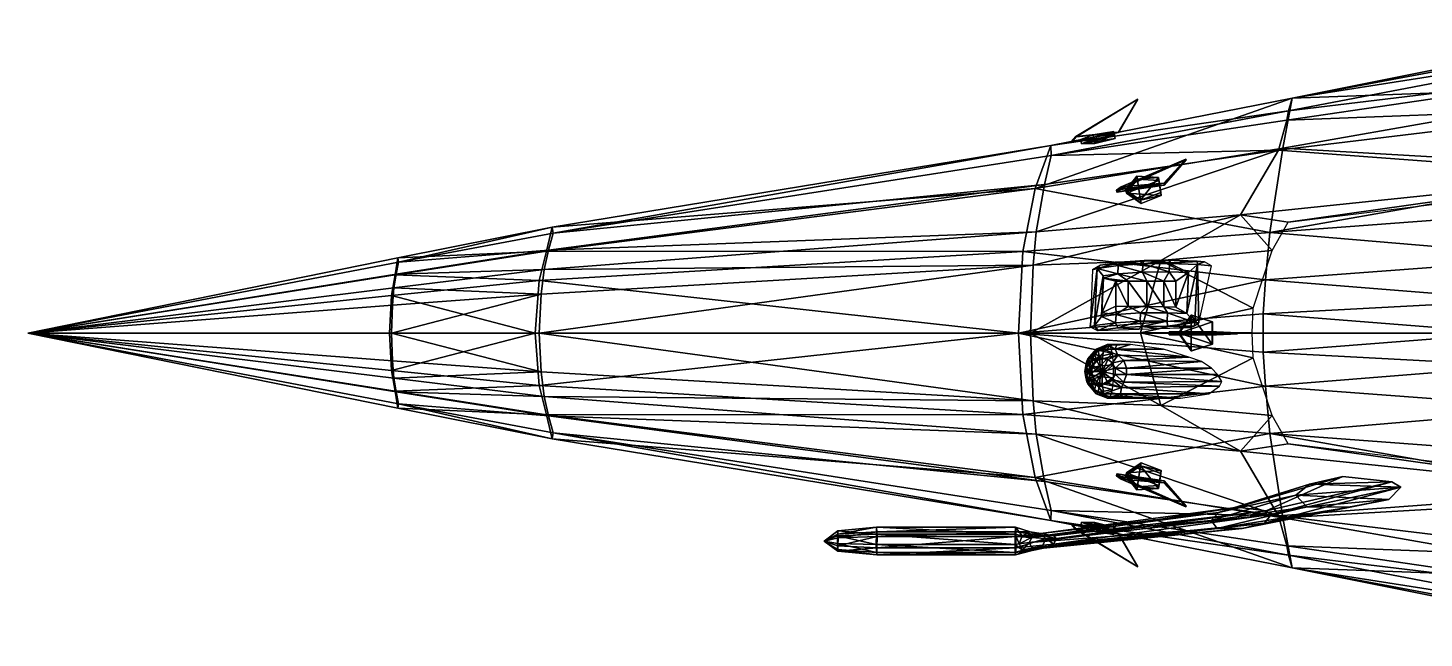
# Model space of a CAD drawing. Extents: x -9.8 to 5.7, y -5.1 to 5.1.
# Drawn here: x -9.768 to -6.665, y -0.678 to 0.678 of the extents above; entities that cross this region are included whole.
import ezdxf

# ---------------------------------------------------------------- set-up
doc = ezdxf.new("R2010")
doc.units = 0
doc.layers.add('ShapeIndexedFaceSet', color=250, linetype='CONTINUOUS')

msp = doc.modelspace()

# ---------------------------------------------------------------- meshes
at = {"layer": 'ShapeIndexedFaceSet', "color": 250}
mesh = msp.add_polyface(dxfattribs=at)
corners = [(-6.453259, -0.07283, -1.716341), (-6.47841, 0.00001, -1.70344), (-5.98068, 0.00001, -1.65048), (-7.022149, -0.042786, -1.7613), (-6.23256, 0.350066, -2.737498), (-6.19034, 0.503181, -2.620357), (-6.98816, 0.406465, -2.591168), (-6.17555, 0.678246, -2.358186), (-6.17617, 0.667929, -2.279966), (-6.95753, 0.522358, -2.281297), (-6.18571, 0.550345, -2.108487), (-6.97826, 0.410805, -2.041158), (-6.20004, 0.365649, -1.923298), (-6.24245, 0.280418, -1.847548), (-7.0075, 0.223166, -1.842099), (-7.016839, 0.118191, -1.785109), (-6.35127, 0.16762, -1.762289), (-6.453259, 0.072853, -1.71634), (-6.96574, 0.493981, -2.454877), (-6.96925, 0.473289, -2.502007), (-6.18079, 0.58871, -2.542917), (-6.17861, 0.644184, -2.472466), (-5.97444, 0.09814, -1.6785), (-5.94113, 0.198079, -1.748229), (-7.02215, 0.042809, -1.7613), (-6.23256, 0.350066, -2.737498), (-7.0724, 0.262834, -2.737499), (-6.96639, 0.246064, -2.810309), (-6.27913, 0.330539, -2.845708), (-5.74389, 0.399562, -2.860548), (-5.99317, -0.003865, -1.45824), (-6.12011, -0.003865, -1.4726), (-6.13707, 0.00247, -1.47452), (-6.12011, 0.008805, -1.4726), (-5.99317, 0.008805, -1.45824), (-6.13698, -0.016047, -1.66874), (-6.15394, -0.006558, -1.67066), (-6.01004, -0.016047, -1.65437), (-6.15394, 0.011501, -1.67066), (-6.13698, 0.02099, -1.66874), (-6.01004, 0.02099, -1.65437), (-5.99599, -0.011745, -1.65278)]
mesh.append_faces([[corners[k] for k in face] for face in [(0, 1, 2), (1, 0, 3), (4, 5, 6), (7, 8, 9), (10, 11, 9), (9, 8, 10), (12, 13, 14), (15, 16, 17), (18, 19, 20), (20, 21, 18), (17, 22, 2), (2, 1, 17), (14, 13, 16), (12, 14, 11), (11, 10, 12), (19, 6, 5), (5, 20, 19), (9, 18, 21), (21, 7, 9), (22, 17, 16), (16, 23, 22), (24, 17, 1), (25, 26, 27), (27, 28, 25), (25, 28, 29), (30, 31, 32), (30, 32, 33), (30, 33, 34), (35, 36, 32), (32, 31, 35), (37, 35, 31), (31, 30, 37), (38, 32, 36), (38, 39, 33), (33, 32, 38), (39, 40, 34), (34, 33, 39), (41, 37, 30)]], dxfattribs={"color": 250})
mesh = msp.add_polyface(dxfattribs=at)
corners = [(-7.0075, 0.223166, -1.842099), (-7.556129, 0.18111, -1.890819), (-7.52869, 0.321097, -2.027308), (-7.0724, 0.262834, -2.737499), (-7.52716, 0.225135, -2.638239), (-7.533679, 0.150654, -2.674879), (-7.39653, 0.421045, -2.344248), (-7.351079, 0.432049, -2.329197), (-7.35291, 0.441333, -2.330457), (-7.39836, 0.430329, -2.345507), (-7.35234, 0.438419, -2.280508), (-7.35417, 0.447704, -2.281767), (-7.39856, 0.431352, -2.265457), (-7.40039, 0.440636, -2.266727), (-7.425879, 0.420615, -2.304858), (-7.4384, 0.436909, -2.304977), (-7.30063, 0.520102, -2.314317), (-7.343709, 0.446587, -2.303807), (-7.34356, 0.445792, -2.309877), (-7.30057, 0.519821, -2.316457), (-7.43825, 0.436114, -2.311058), (-7.447959, 0.426038, -2.303808), (-7.39653, 0.421045, -2.344248), (-7.351079, 0.432049, -2.329197), (-7.35291, 0.441333, -2.330457), (-7.39836, 0.430329, -2.345507), (-7.35234, 0.438419, -2.280508), (-7.35417, 0.447704, -2.281767), (-7.39856, 0.431352, -2.265457), (-7.40039, 0.440636, -2.266727), (-7.425879, 0.420615, -2.304858), (-7.4384, 0.436909, -2.304977), (-7.30063, 0.520102, -2.314317), (-7.343709, 0.446587, -2.303807), (-7.34356, 0.445792, -2.309877), (-7.30057, 0.519821, -2.316457), (-7.43825, 0.436114, -2.311058), (-7.447959, 0.426038, -2.303808), (-7.33868, 0.157367, -2.772229), (-7.38363, 0.15076, -2.733959), (-7.391449, 0.143251, -2.742689), (-7.344729, 0.150096, -2.782469), (-7.401329, 0.140691, -2.729269), (-7.3456, 0.131595, -2.786699), (-7.37788, 0.126863, -2.759219), (-7.377129, 0.121562, -2.798229)]
mesh.append_faces([[corners[k] for k in face] for face in [(0, 1, 2), (3, 4, 5), (6, 7, 8), (8, 9, 6), (7, 10, 11), (11, 8, 7), (10, 12, 13), (13, 11, 10), (7, 6, 14), (10, 7, 14), (12, 10, 14), (8, 11, 13), (9, 8, 13), (15, 16, 17), (18, 19, 20), (21, 17, 18), (16, 15, 20), (20, 19, 16), (22, 23, 24), (24, 25, 22), (23, 26, 27), (27, 24, 23), (26, 28, 29), (29, 27, 26), (23, 22, 30), (26, 23, 30), (28, 26, 30), (24, 27, 29), (25, 24, 29), (31, 32, 33), (34, 35, 36), (37, 33, 34), (32, 31, 36), (38, 39, 40), (40, 41, 38), (42, 40, 39), (43, 41, 40), (40, 44, 43), (43, 44, 45)]], dxfattribs={"color": 250})
mesh = msp.add_polyface(dxfattribs=at)
corners = [(-7.49391, 0.416829, -2.256498), (-7.4934, 0.394729, -2.443108), (-6.96574, 0.493981, -2.454877), (-7.52869, 0.321097, -2.027308), (-6.95753, 0.522358, -2.281297), (-7.50815, 0.329861, -2.555798), (-6.98816, 0.406465, -2.591168), (-7.34356, 0.445792, -2.309877), (-7.343709, 0.446587, -2.303807), (-7.30063, 0.520102, -2.314317), (-7.30057, 0.519821, -2.316457), (-7.326189, 0.310918, -1.991028), (-7.30168, 0.342128, -2.019978), (-7.30271, 0.349005, -2.013438), (-7.327219, 0.317795, -1.984488), (-7.25393, 0.338776, -2.008918), (-7.25497, 0.345653, -2.002378), (-7.249969, 0.312372, -1.966598), (-7.29463, 0.295153, -1.955538), (-7.33697, 0.321155, -1.976828), (-7.19361, 0.385091, -1.940098), (-7.242279, 0.328811, -1.982928), (-7.33759, 0.32531, -1.981298), (-7.347979, 0.317198, -1.987398), (-7.242909, 0.332966, -1.987398), (-7.193819, 0.386555, -1.941678), (-7.34736, 0.313043, -1.982928), (-7.43825, 0.436114, -2.311058), (-7.30057, 0.519821, -2.316457), (-7.30063, 0.520102, -2.314317), (-7.34356, 0.445792, -2.309877), (-7.343709, 0.446587, -2.303807), (-7.326189, 0.310918, -1.991028), (-7.30168, 0.342128, -2.019978), (-7.30271, 0.349005, -2.013438), (-7.327219, 0.317795, -1.984488), (-7.25393, 0.338776, -2.008918), (-7.25497, 0.345653, -2.002378), (-7.249969, 0.312372, -1.966598), (-7.29463, 0.295153, -1.955538), (-7.33697, 0.321155, -1.976828), (-7.19361, 0.385091, -1.940098), (-7.242279, 0.328811, -1.982928), (-7.33759, 0.32531, -1.981298), (-7.347979, 0.317198, -1.987398), (-7.242909, 0.332966, -1.987398), (-7.193819, 0.386555, -1.941678), (-7.34736, 0.313043, -1.982928)]
mesh.append_faces([[corners[k] for k in face] for face in [(0, 1, 2), (3, 0, 4), (1, 5, 6), (7, 8, 9), (9, 10, 7), (11, 12, 13), (13, 14, 11), (12, 15, 16), (16, 13, 12), (17, 16, 15), (15, 12, 11), (13, 16, 18), (19, 20, 21), (22, 23, 24), (24, 25, 22), (26, 21, 24), (20, 19, 22), (22, 25, 20), (24, 21, 20), (20, 25, 24), (27, 28, 29), (30, 31, 29), (29, 28, 30), (32, 33, 34), (34, 35, 32), (33, 36, 37), (37, 34, 33), (38, 37, 36), (36, 33, 32), (34, 37, 39), (40, 41, 42), (43, 44, 45), (45, 46, 43), (47, 42, 45), (44, 43, 40), (41, 40, 43), (43, 46, 41), (45, 42, 41), (41, 46, 45)]], dxfattribs={"color": 250})
mesh = msp.add_polyface(dxfattribs=at)
corners = [(-7.022149, -0.042786, -1.7613), (-7.02215, 0.00001, -1.7613), (-6.47841, 0.00001, -1.70344), (-6.96574, 0.493981, -2.454877), (-6.95753, 0.522358, -2.281297), (-7.49391, 0.416829, -2.256498), (-6.97826, 0.410805, -2.041158), (-7.52869, 0.321097, -2.027308), (-7.0075, 0.223166, -1.842099), (-6.98816, 0.406465, -2.591168), (-6.96925, 0.473289, -2.502007), (-7.4934, 0.394729, -2.443108), (-7.0724, 0.262834, -2.737499), (-6.23256, 0.350066, -2.737498), (-6.453259, 0.072853, -1.71634), (-7.02215, 0.042809, -1.7613), (-7.016839, 0.118191, -1.785109), (-6.35127, 0.16762, -1.762289), (-7.29512, 0.000017, -2.81032), (-7.04473, -0.055101, -2.89684), (-7.04692, 0.000017, -2.89861), (-7.04473, 0.055141, -2.89684), (-7.0724, 0.262834, -2.737499), (-7.249909, 0.160966, -2.785199), (-7.00231, 0.183111, -2.849099), (-6.96639, 0.246064, -2.810309), (-7.135889, -0.02455, -1.77464), (-7.134509, -0.02455, -1.78409), (-7.18073, -0.039729, -1.79084), (-7.18211, -0.03973, -1.7814), (-7.135889, 0.024573, -1.77464), (-7.134509, 0.024573, -1.78409), (-7.18211, 0.039752, -1.7814), (-7.18073, 0.039753, -1.79084), (-7.209299, 0.000011, -1.79502), (-7.12592, 0.00232, -1.77337), (-7.079369, 0.000334, -1.70126), (-7.22099, 0.00232, -1.77827), (-7.22099, -0.003813, -1.77827), (-7.079369, -0.001827, -1.70126), (-7.12592, -0.003813, -1.77337), (-7.231059, 0.00232, -1.78873), (-7.164939, 0.022672, -2.85488), (-7.17406, 0.023599, -2.85679), (-7.17504, 0.015728, -2.85161), (-7.15258, 0.158371, -2.811909), (-7.16909, 0.159828, -2.815359), (-7.168469, 0.152527, -2.827299), (-7.1368, 0.149703, -2.820689)]
mesh.append_faces([[corners[k] for k in face] for face in [(0, 1, 2), (3, 4, 5), (4, 6, 7), (7, 6, 8), (9, 10, 11), (9, 12, 13), (14, 15, 16), (17, 16, 8), (3, 11, 10), (2, 1, 15), (18, 19, 20), (21, 18, 20), (22, 23, 24), (24, 25, 22), (21, 24, 23), (26, 27, 28), (28, 29, 26), (30, 31, 27), (27, 26, 30), (32, 33, 31), (31, 30, 32), (34, 28, 27), (34, 27, 31), (34, 31, 33), (32, 30, 26), (32, 26, 29), (35, 36, 37), (38, 39, 40), (40, 35, 41), (38, 37, 36), (36, 39, 38), (36, 35, 40), (40, 39, 36), (42, 43, 44), (45, 46, 47), (47, 48, 45), (42, 48, 47), (47, 43, 42)]], dxfattribs={"color": 250})
mesh = msp.add_polyface(dxfattribs=at)
corners = [(-7.533679, -0.150617, -2.674881), (-7.53921, 0.000016, -2.70771), (-8.631309, 0.000014, -2.45574), (-7.249909, 0.160966, -2.785199), (-7.533679, 0.150654, -2.674879), (-7.50815, 0.329861, -2.555798), (-7.4934, 0.394729, -2.443108), (-8.60068, 0.222166, -2.313019), (-7.49391, 0.416829, -2.256498), (-8.60308, 0.23566, -2.199859), (-7.52869, 0.321097, -2.027308), (-8.61539, 0.181665, -2.075089), (-7.556129, 0.18111, -1.890819), (-8.63153, 0.117047, -2.004819), (-7.56587, 0.000011, -1.84035), (-7.52716, 0.225135, -2.638239), (-8.620719, 0.141073, -2.415329), (-8.6107, 0.184107, -2.379329), (-7.425879, 0.420615, -2.304858), (-7.39653, 0.421045, -2.344248), (-7.39836, 0.430329, -2.345507), (-7.42771, 0.429899, -2.306118), (-7.39856, 0.431352, -2.265457), (-7.40039, 0.440636, -2.266727), (-7.343709, 0.446587, -2.303807), (-7.447959, 0.426038, -2.303808), (-7.4384, 0.436909, -2.304977), (-7.43825, 0.436114, -2.311058), (-7.4478, 0.425242, -2.309877), (-7.34356, 0.445792, -2.309877), (-7.425879, 0.420615, -2.304858), (-7.39653, 0.421045, -2.344248), (-7.39836, 0.430329, -2.345507), (-7.42771, 0.429899, -2.306118), (-7.39856, 0.431352, -2.265457), (-7.40039, 0.440636, -2.266727), (-7.343709, 0.446587, -2.303807), (-7.447959, 0.426038, -2.303808), (-7.4384, 0.436909, -2.304977), (-7.43825, 0.436114, -2.311058), (-7.4478, 0.425242, -2.309877), (-7.34356, 0.445792, -2.309877), (-7.40806, -0.066521, -2.7553), (-7.40999, -0.058833, -2.766271), (-7.38963, -0.03845, -2.76201), (-7.41233, -0.057201, -2.7795), (-7.39376, -0.03556, -2.78544), (-7.40997, -0.057159, -2.796161), (-7.39755, -0.044269, -2.80794), (-7.40317, -0.057148, -2.81119), (-7.391449, 0.143251, -2.742689), (-7.401329, 0.140691, -2.729269), (-7.406619, 0.013921, -2.75912), (-7.397039, 0.016369, -2.77213)]
mesh.append_faces([[corners[k] for k in face] for face in [(0, 1, 2), (3, 4, 1), (5, 6, 7), (8, 9, 7), (7, 6, 8), (9, 8, 10), (11, 10, 12), (13, 12, 14), (4, 15, 16), (2, 1, 4), (15, 5, 17), (18, 19, 20), (20, 21, 18), (22, 18, 21), (21, 23, 22), (21, 20, 23), (24, 25, 26), (27, 28, 29), (29, 28, 25), (26, 25, 28), (28, 27, 26), (30, 31, 32), (32, 33, 30), (34, 30, 33), (33, 35, 34), (33, 32, 35), (36, 37, 38), (39, 40, 41), (41, 40, 37), (38, 37, 40), (40, 39, 38), (42, 43, 44), (43, 45, 46), (45, 47, 48), (48, 46, 45), (49, 48, 47), (50, 51, 52), (52, 53, 50)]], dxfattribs={"color": 250})
mesh = msp.add_polyface(dxfattribs=at)
corners = [(-6.98816, 0.406465, -2.591168), (-7.50815, 0.329861, -2.555798), (-7.52716, 0.225135, -2.638239), (-7.0724, 0.262834, -2.737499), (-7.556129, 0.18111, -1.890819), (-7.0075, 0.223166, -1.842099), (-7.016839, 0.118191, -1.785109), (-7.533679, 0.150654, -2.674879), (-7.249909, 0.160966, -2.785199), (-7.25393, 0.338776, -2.008918), (-7.248939, 0.305495, -1.973138), (-7.249969, 0.312372, -1.966598), (-7.2936, 0.288277, -1.962078), (-7.29463, 0.295153, -1.955538), (-7.326189, 0.310918, -1.991028), (-7.327219, 0.317795, -1.984488), (-7.25497, 0.345653, -2.002378), (-7.30271, 0.349005, -2.013438), (-7.242279, 0.328811, -1.982928), (-7.34736, 0.313043, -1.982928), (-7.33697, 0.321155, -1.976828), (-7.242909, 0.332966, -1.987398), (-7.347979, 0.317198, -1.987398), (-7.33759, 0.32531, -1.981298), (-7.25393, 0.338776, -2.008918), (-7.248939, 0.305495, -1.973138), (-7.249969, 0.312372, -1.966598), (-7.2936, 0.288277, -1.962078), (-7.29463, 0.295153, -1.955538), (-7.326189, 0.310918, -1.991028), (-7.327219, 0.317795, -1.984488), (-7.25497, 0.345653, -2.002378), (-7.30271, 0.349005, -2.013438), (-7.242279, 0.328811, -1.982928), (-7.34736, 0.313043, -1.982928), (-7.33697, 0.321155, -1.976828), (-7.242909, 0.332966, -1.987398), (-7.347979, 0.317198, -1.987398), (-7.16909, 0.159828, -2.815359), (-7.22844, 0.162026, -2.814049), (-7.23015, 0.154862, -2.825939), (-7.286, 0.161191, -2.799409), (-7.289979, 0.154037, -2.810729), (-7.33868, 0.157367, -2.772229), (-7.344729, 0.150096, -2.782469), (-7.232369, 0.155743, -2.784989), (-7.29714, 0.153608, -2.763139), (-7.15258, 0.158371, -2.811909)]
mesh.append_faces([[corners[k] for k in face] for face in [(0, 1, 2), (2, 3, 0), (4, 5, 6), (7, 8, 3), (9, 10, 11), (10, 12, 13), (13, 11, 10), (12, 14, 15), (15, 13, 12), (10, 9, 14), (12, 10, 14), (16, 11, 13), (15, 17, 13), (18, 19, 20), (21, 22, 19), (20, 19, 22), (22, 23, 20), (24, 25, 26), (25, 27, 28), (28, 26, 25), (27, 29, 30), (30, 28, 27), (25, 24, 29), (27, 25, 29), (31, 26, 28), (30, 32, 28), (33, 34, 35), (36, 37, 34), (35, 34, 37), (38, 39, 40), (39, 41, 42), (42, 40, 39), (41, 43, 44), (41, 45, 46), (46, 43, 41), (38, 47, 45), (39, 38, 45), (41, 39, 45)]], dxfattribs={"color": 250})
mesh = msp.add_polyface(dxfattribs=at)
corners = [(-8.63153, -0.117019, -2.004821), (-8.64065, 0.000011, -1.9686), (-7.56587, 0.000011, -1.84035), (-8.95988, -0.0836, -2.046721), (-8.96444, 0.000012, -2.02054), (-8.62731, -0.086527, -2.441381), (-8.631309, 0.000014, -2.45574), (-8.95977, 0.000014, -2.36886), (-8.95777, -0.061749, -2.3584), (-9.76808, 0.000012, -2.15154), (-8.954469, -0.100492, -2.339501), (-8.60068, 0.222166, -2.313019), (-8.6107, 0.184107, -2.379329), (-7.50815, 0.329861, -2.555798), (-7.52869, 0.321097, -2.027308), (-8.61539, 0.181665, -2.075089), (-8.60308, 0.23566, -2.199859), (-7.556129, 0.18111, -1.890819), (-8.63153, 0.117047, -2.004819), (-8.620719, 0.141073, -2.415329), (-8.62731, 0.086559, -2.441379), (-7.533679, 0.150654, -2.674879), (-7.52716, 0.225135, -2.638239), (-8.944449, 0.157539, -2.266049), (-8.949459, 0.130868, -2.313449), (-8.945649, 0.167205, -2.185829), (-8.951809, 0.129278, -2.097139), (-8.95988, 0.083628, -2.04672), (-8.95447, 0.100524, -2.3395), (-8.95777, 0.061782, -2.3584)]
mesh.append_faces([[corners[k] for k in face] for face in [(0, 1, 2), (3, 4, 1), (5, 6, 7), (7, 8, 5), (9, 4, 3), (9, 10, 8), (9, 8, 7), (11, 12, 13), (14, 15, 16), (17, 18, 15), (2, 1, 18), (19, 20, 21), (21, 20, 6), (12, 19, 22), (12, 11, 23), (23, 24, 12), (16, 25, 23), (23, 11, 16), (15, 26, 25), (25, 16, 15), (18, 27, 26), (26, 15, 18), (1, 4, 27), (27, 18, 1), (20, 19, 28), (28, 29, 20), (20, 29, 7), (7, 6, 20), (19, 12, 24), (24, 28, 19), (23, 9, 24), (25, 9, 23), (26, 9, 25), (27, 9, 26), (4, 9, 27), (28, 9, 29), (29, 9, 7), (24, 9, 28)]], dxfattribs={"color": 250})
mesh = msp.add_polyface(dxfattribs=at)
corners = [(-7.249909, -0.160927, -2.785211), (-7.29512, 0.000017, -2.81032), (-7.53921, 0.000016, -2.70771), (-7.016839, 0.118191, -1.785109), (-7.56587, 0.000011, -1.84035), (-7.556129, 0.18111, -1.890819), (-7.249909, 0.160966, -2.785199), (-7.38963, -0.03845, -2.76201), (-7.386209, -0.052066, -2.74258), (-7.40806, -0.066521, -2.7553), (-7.39376, -0.03556, -2.78544), (-7.40999, -0.058833, -2.766271), (-7.36218, -0.028794, -2.76313), (-7.35805, -0.045218, -2.7397), (-7.36841, -0.025788, -2.79112), (-7.39755, -0.044269, -2.80794), (-7.37617, -0.03556, -2.81591), (-7.393559, -0.057159, -2.824591), (-7.40317, -0.057148, -2.81119), (-7.380309, -0.057201, -2.834961), (-7.34522, -0.049492, -2.835501), (-7.35123, -0.03556, -2.81684), (-7.34732, -0.025788, -2.79206), (-7.34143, -0.026771, -2.78202), (-7.364489, -0.027678, -2.77206), (-7.38923, 0.005293, -2.7684), (-7.345089, 0.01145, -2.80598), (-7.35032, 0.022908, -2.81191), (-7.397039, 0.016369, -2.77213), (-7.39031, 0.00561, -2.76787), (-7.406619, 0.013921, -2.75912), (-7.390039, 0.00518, -2.7677), (-7.38185, 0.036878, -2.7801), (-7.349349, 0.041418, -2.80774), (-7.37788, 0.126863, -2.759219), (-7.391449, 0.143251, -2.742689), (-7.349659, 0.059346, -2.84384), (-7.38082, 0.044992, -2.79823), (-7.349349, 0.041418, -2.80774), (-7.34956, 0.11554, -2.842609), (-7.377129, 0.121562, -2.798229), (-7.32254, 0.11548, -2.863339), (-7.3456, 0.131595, -2.786699)]
mesh.append_faces([[corners[k] for k in face] for face in [(0, 1, 2), (3, 4, 5), (2, 1, 6), (7, 8, 9), (10, 7, 11), (8, 7, 12), (12, 13, 8), (14, 12, 7), (7, 10, 14), (15, 16, 14), (14, 10, 15), (17, 15, 18), (19, 16, 15), (15, 17, 19), (20, 21, 16), (16, 19, 20), (21, 22, 14), (14, 16, 21), (22, 23, 24), (24, 14, 22), (25, 26, 27), (28, 29, 25), (28, 25, 27), (29, 28, 30), (29, 31, 25), (32, 28, 27), (27, 33, 32), (34, 35, 28), (28, 32, 34), (36, 37, 38), (39, 40, 37), (37, 36, 39), (41, 42, 40), (40, 39, 41), (32, 33, 38), (38, 37, 32), (34, 32, 37), (37, 40, 34)]], dxfattribs={"color": 250})
mesh = msp.add_polyface(dxfattribs=at)
corners = [(-7.02215, 0.042809, -1.7613), (-7.56587, 0.000011, -1.84035), (-7.016839, 0.118191, -1.785109), (-7.249909, 0.160966, -2.785199), (-7.29512, 0.000017, -2.81032), (-7.04473, 0.055141, -2.89684), (-7.24273, 0.115145, -2.871779), (-7.24272, 0.058183, -2.87282), (-7.216609, 0.057746, -2.86665), (-7.21646, 0.11499, -2.865719), (-7.28063, 0.115337, -2.872), (-7.280579, 0.058735, -2.87317), (-7.32254, 0.11548, -2.863339), (-7.32246, 0.05916, -2.86463), (-7.34956, 0.11554, -2.842609), (-7.349659, 0.059346, -2.84384), (-7.23015, 0.154862, -2.825939), (-7.168469, 0.152527, -2.827299), (-7.16909, 0.159828, -2.815359), (-7.344729, 0.150096, -2.782469), (-7.289979, 0.154037, -2.810729), (-7.286, 0.161191, -2.799409), (-7.23574, 0.026623, -2.85541), (-7.23474, 0.04512, -2.85119), (-7.294579, 0.044892, -2.83598), (-7.29082, 0.135538, -2.814979), (-7.3456, 0.131595, -2.786699), (-7.230959, 0.136361, -2.830189), (-7.18825, 0.134747, -2.831149), (-7.19223, 0.043028, -2.8521), (-7.17406, 0.023599, -2.85679), (-7.349349, 0.041418, -2.80774), (-7.349349, 0.041418, -2.80774), (-7.29714, 0.153608, -2.763139), (-7.38363, 0.15076, -2.733959), (-7.33868, 0.157367, -2.772229)]
mesh.append_faces([[corners[k] for k in face] for face in [(0, 1, 2), (3, 4, 5), (6, 7, 8), (8, 9, 6), (10, 11, 7), (7, 6, 10), (12, 13, 11), (11, 10, 12), (14, 15, 13), (13, 12, 14), (16, 17, 18), (19, 20, 21), (22, 23, 24), (25, 20, 19), (19, 26, 25), (27, 16, 20), (20, 25, 27), (28, 17, 16), (16, 27, 28), (29, 30, 17), (17, 28, 29), (7, 23, 29), (29, 8, 7), (11, 24, 23), (23, 7, 11), (13, 31, 24), (24, 11, 13), (31, 13, 15), (10, 25, 26), (26, 12, 10), (6, 27, 25), (25, 10, 6), (9, 28, 27), (27, 6, 9), (8, 29, 28), (28, 9, 8), (31, 32, 24), (33, 34, 35)]], dxfattribs={"color": 250})
mesh = msp.add_polyface(dxfattribs=at)
corners = [(-7.56587, 0.000011, -1.84035), (-7.022149, -0.042786, -1.7613), (-7.016839, -0.118168, -1.785111), (-7.02215, 0.00001, -1.7613), (-7.34888, 0.000011, -1.8088), (-7.02215, 0.042809, -1.7613), (-7.18211, -0.03973, -1.7814), (-7.18073, -0.039729, -1.79084), (-7.209299, 0.000011, -1.79502), (-7.210679, 0.00001, -1.78557), (-7.18073, 0.039753, -1.79084), (-7.18211, 0.039752, -1.7814), (-7.22099, 0.00232, -1.77827), (-7.231059, 0.00232, -1.78873), (-7.12592, 0.00232, -1.77337), (-7.12592, -0.003813, -1.77337), (-7.231059, -0.003813, -1.78873), (-7.22099, -0.003813, -1.77827), (-7.35123, -0.03556, -2.81684), (-7.34522, -0.049492, -2.835501), (-7.18736, -0.053609, -2.837931), (-7.244019, -0.03556, -2.82042), (-7.34143, -0.026771, -2.78202), (-7.34732, -0.025788, -2.79206), (-7.31693, -0.025788, -2.79343), (-7.234849, 0.014951, -2.84783), (-7.18284, 0.012358, -2.84899), (-7.17504, 0.015728, -2.85161), (-7.17406, 0.023599, -2.85679), (-7.23574, 0.026623, -2.85541), (-7.292409, 0.014767, -2.83318), (-7.295569, 0.026388, -2.84018), (-7.345089, 0.01145, -2.80598), (-7.35032, 0.022908, -2.81191), (-7.2987, 0.008393, -2.80375), (-7.38923, 0.005293, -2.7684), (-7.23474, 0.04512, -2.85119), (-7.19223, 0.043028, -2.8521), (-7.294579, 0.044892, -2.83598), (-7.349349, 0.041418, -2.80774), (-7.252429, 0.009976, -2.82182), (-7.292409, 0.014767, -2.83318)]
mesh.append_faces([[corners[k] for k in face] for face in [(0, 1, 2), (3, 1, 0), (3, 4, 0), (0, 5, 3), (6, 7, 8), (8, 9, 6), (9, 8, 10), (10, 11, 9), (11, 6, 9), (12, 13, 14), (15, 16, 17), (13, 16, 15), (16, 13, 12), (12, 17, 16), (18, 19, 20), (20, 21, 18), (22, 23, 24), (18, 21, 24), (24, 23, 18), (25, 26, 27), (25, 27, 28), (29, 25, 28), (30, 25, 29), (29, 31, 30), (32, 30, 31), (31, 33, 32), (34, 32, 35), (36, 29, 28), (28, 37, 36), (38, 31, 29), (39, 33, 31), (31, 38, 39), (40, 26, 25), (40, 25, 30), (41, 40, 30), (41, 30, 32), (41, 32, 34), (41, 34, 40)]], dxfattribs={"color": 250})
mesh = msp.add_polyface(dxfattribs=at)
corners = [(-7.50815, -0.329826, -2.555802), (-8.610699, -0.184074, -2.379331), (-8.60068, -0.222133, -2.313022), (-8.60308, -0.23563, -2.199872), (-7.49391, -0.416798, -2.256503), (-8.61539, -0.181637, -2.075091), (-7.52869, -0.321069, -2.027312), (-8.63153, -0.117019, -2.004821), (-7.556129, -0.181084, -1.890821), (-7.533679, -0.150617, -2.674881), (-8.62731, -0.086527, -2.441381), (-8.620719, -0.14104, -2.415331), (-8.631309, 0.000014, -2.45574), (-7.52716, -0.225097, -2.638241), (-8.949459, -0.130835, -2.313451), (-8.944449, -0.157509, -2.266051), (-8.945649, -0.167174, -2.185831), (-8.951809, -0.12925, -2.097141), (-8.95988, -0.0836, -2.046721), (-8.64065, 0.000011, -1.9686), (-8.95777, -0.061749, -2.3584), (-8.954469, -0.100492, -2.339501), (-9.76808, 0.000012, -2.15154), (-7.882059, -0.487973, -3.260643), (-7.968379, -0.4813, -3.267253), (-7.96851, -0.468184, -3.257413), (-7.88224, -0.470162, -3.247263), (-7.968379, -0.451188, -3.264053), (-7.882049, -0.447082, -3.256293), (-7.967979, -0.439806, -3.281873), (-7.88151, -0.431626, -3.280483), (-7.967379, -0.447241, -3.305193), (-7.881359, -0.493212, -3.284313), (-7.96786, -0.485157, -3.284693), (-7.99837, -0.462664, -3.285003), (-7.967269, -0.45508, -3.311063), (-7.967389, -0.473382, -3.305193)]
mesh.append_faces([[corners[k] for k in face] for face in [(0, 1, 2), (2, 3, 4), (3, 5, 6), (5, 7, 8), (9, 10, 11), (12, 10, 9), (13, 11, 1), (1, 14, 15), (15, 2, 1), (3, 2, 15), (15, 16, 3), (5, 3, 16), (16, 17, 5), (7, 5, 17), (17, 18, 7), (19, 7, 18), (10, 20, 21), (21, 11, 10), (11, 21, 14), (14, 1, 11), (22, 15, 14), (22, 16, 15), (22, 17, 16), (22, 18, 17), (22, 14, 21), (23, 24, 25), (26, 25, 27), (28, 27, 29), (30, 29, 31), (32, 33, 24), (34, 25, 24), (34, 27, 25), (34, 29, 27), (34, 31, 29), (34, 35, 31), (34, 36, 35), (34, 33, 36), (34, 24, 33)]], dxfattribs={"color": 250})
mesh = msp.add_polyface(dxfattribs=at)
corners = [(-8.60068, -0.222133, -2.313022), (-7.493399, -0.394696, -2.443113), (-7.50815, -0.329826, -2.555802), (-7.49391, -0.416798, -2.256503), (-7.52869, -0.321069, -2.027312), (-8.60308, -0.23563, -2.199872), (-7.556129, -0.181084, -1.890821), (-8.61539, -0.181637, -2.075091), (-7.56587, 0.000011, -1.84035), (-8.63153, -0.117019, -2.004821), (-8.620719, -0.14104, -2.415331), (-7.52716, -0.225097, -2.638241), (-7.533679, -0.150617, -2.674881), (-8.610699, -0.184074, -2.379331), (-7.557289, -0.4828, -3.256833), (-7.57361, -0.487976, -3.260223), (-7.573779, -0.470166, -3.246853), (-7.5736, -0.447085, -3.255873), (-7.55819, -0.451269, -3.256713), (-7.564659, -0.468832, -3.246843), (-7.573059, -0.431629, -3.280073), (-7.88224, -0.470162, -3.247263), (-7.882059, -0.487973, -3.260643), (-7.882049, -0.447082, -3.256293), (-7.88151, -0.431626, -3.280483), (-7.880689, -0.441722, -3.312153), (-7.57224, -0.441725, -3.311743), (-7.880549, -0.452367, -3.320123), (-7.5721, -0.45237, -3.319703), (-7.880709, -0.477222, -3.312153), (-7.572259, -0.477225, -3.311743), (-7.881359, -0.493212, -3.284313), (-7.57291, -0.493215, -3.283903), (-7.96851, -0.468184, -3.257413), (-7.968379, -0.451188, -3.264053), (-7.967979, -0.439806, -3.281873), (-7.967379, -0.447241, -3.305193), (-7.967269, -0.45508, -3.311063), (-7.967389, -0.473382, -3.305193), (-7.96786, -0.485157, -3.284693), (-7.968379, -0.4813, -3.267253)]
mesh.append_faces([[corners[k] for k in face] for face in [(0, 1, 2), (3, 1, 0), (4, 3, 5), (6, 4, 7), (8, 6, 9), (10, 11, 12), (13, 2, 11), (14, 15, 16), (17, 18, 19), (19, 16, 17), (18, 17, 20), (21, 16, 15), (15, 22, 21), (23, 17, 16), (16, 21, 23), (24, 20, 17), (17, 23, 24), (25, 26, 20), (20, 24, 25), (27, 28, 26), (26, 25, 27), (29, 30, 28), (28, 27, 29), (31, 32, 30), (30, 29, 31), (22, 15, 32), (32, 31, 22), (33, 21, 22), (34, 23, 21), (35, 24, 23), (36, 25, 24), (37, 27, 25), (25, 36, 37), (38, 29, 27), (27, 37, 38), (39, 31, 29), (29, 38, 39), (40, 22, 31)]], dxfattribs={"color": 250})
mesh = msp.add_polyface(dxfattribs=at)
corners = [(-7.556129, -0.181084, -1.890821), (-7.56587, 0.000011, -1.84035), (-7.016839, -0.118168, -1.785111), (-7.40806, -0.104023, -2.755301), (-7.406969, -0.092039, -2.749111), (-7.38427, -0.097256, -2.731611), (-7.406969, -0.078505, -2.749111), (-7.38427, -0.073288, -2.731611), (-7.40806, -0.066521, -2.7553), (-7.386209, -0.052066, -2.74258), (-7.355709, -0.070817, -2.726471), (-7.355709, -0.099728, -2.726471), (-7.35805, -0.045218, -2.7397), (-7.33227, -0.10934, -2.843501), (-7.32636, -0.092038, -2.845671), (-7.3513, -0.092038, -2.845521), (-7.35721, -0.104022, -2.843371), (-7.32636, -0.078504, -2.845671), (-7.3513, -0.078504, -2.845521), (-7.33227, -0.061203, -2.843501), (-7.35721, -0.06652, -2.843371), (-7.34522, -0.049492, -2.835501), (-7.36768, -0.058832, -2.83956), (-7.380309, -0.057201, -2.834961), (-7.18736, -0.053609, -2.837931), (-7.40367, -0.085271, -2.826461), (-7.400629, -0.098412, -2.827561), (-7.379489, -0.085271, -2.842681), (-7.392199, -0.108543, -2.830631), (-7.380309, -0.113342, -2.834961), (-7.36768, -0.111711, -2.839561), (-7.35721, -0.104022, -2.843371), (-7.3513, -0.092038, -2.845521), (-7.3513, -0.078504, -2.845521), (-7.35721, -0.06652, -2.843371), (-7.36768, -0.058832, -2.83956), (-7.380309, -0.057201, -2.834961), (-7.392199, -0.062, -2.83063), (-7.400629, -0.07213, -2.827561), (-7.40986, -0.085271, -2.815051), (-7.393559, -0.057159, -2.824591), (-7.40317, -0.057148, -2.81119), (-7.40777, -0.070558, -2.813851), (-7.40777, -0.099985, -2.813851)]
mesh.append_faces([[corners[k] for k in face] for face in [(0, 1, 2), (3, 4, 5), (4, 6, 7), (7, 5, 4), (6, 8, 9), (9, 7, 6), (5, 7, 10), (10, 11, 5), (7, 9, 12), (12, 10, 7), (13, 14, 15), (15, 16, 13), (14, 17, 18), (18, 15, 14), (19, 20, 18), (18, 17, 19), (21, 22, 20), (20, 19, 21), (21, 23, 22), (24, 21, 19), (25, 26, 27), (26, 28, 27), (28, 29, 27), (30, 31, 27), (31, 32, 27), (32, 33, 27), (33, 34, 27), (34, 35, 27), (35, 36, 27), (36, 37, 27), (37, 38, 27), (38, 25, 27), (26, 25, 39), (40, 37, 36), (41, 42, 38), (40, 41, 38), (40, 38, 37), (39, 25, 38), (28, 26, 43)]], dxfattribs={"color": 250})
mesh = msp.add_polyface(dxfattribs=at)
corners = [(-6.98816, -0.40643, -2.591173), (-7.0724, -0.262796, -2.737502), (-7.52716, -0.225097, -2.638241), (-7.49391, -0.416798, -2.256503), (-6.957529, -0.522326, -2.281303), (-6.96574, -0.493946, -2.454883), (-7.52869, -0.321069, -2.027312), (-6.978259, -0.410777, -2.041163), (-7.0075, -0.22314, -1.842102), (-7.016839, -0.118168, -1.785111), (-7.556129, -0.181084, -1.890821), (-7.493399, -0.394696, -2.443113), (-6.96925, -0.473254, -2.502013), (-7.242909, -0.332938, -1.987402), (-7.193819, -0.38653, -1.941682), (-7.19361, -0.385065, -1.940102), (-7.242909, -0.332938, -1.987402), (-7.193819, -0.38653, -1.941682), (-7.19361, -0.385065, -1.940102), (-7.242279, -0.328783, -1.982932), (-7.0724, -0.262796, -2.737502), (-6.96639, -0.246024, -2.810312), (-7.00231, -0.183071, -2.849101), (-7.249909, -0.160927, -2.785211), (-7.04473, -0.055101, -2.89684), (-7.29512, 0.000017, -2.81032), (-7.119359, -0.118199, -2.838981), (-7.113779, -0.107854, -2.844711), (-7.33227, -0.10934, -2.843501), (-7.32636, -0.092038, -2.845671), (-7.123519, -0.092038, -2.846931), (-7.13739, -0.078504, -2.846841), (-7.14272, -0.134982, -2.824561), (-7.33732, -0.121197, -2.835621), (-7.32636, -0.078504, -2.845671), (-7.15926, -0.063404, -2.84446), (-7.13815, -0.417089, -2.899943), (-6.94954, -0.360744, -2.601372), (-6.92529, -0.386615, -2.598613), (-7.124209, -0.43484, -2.903533), (-6.82945, -0.387287, -2.603252), (-7.069169, -0.434826, -2.917973), (-6.742939, -0.369799, -2.608142), (-7.0192, -0.422522, -2.929683), (-6.716209, -0.342972, -2.618132), (-7.00447, -0.403396, -2.936793), (-6.73586, -0.330897, -2.618492), (-7.0157, -0.395204, -2.933522), (-6.845499, -0.319057, -2.616222), (-7.07886, -0.387437, -2.917922), (-6.91937, -0.335834, -2.610662), (-7.12137, -0.39933, -2.907183), (-7.48723, -0.450914, -3.305883), (-7.48228, -0.456535, -3.312123), (-7.487669, -0.469616, -3.302333), (-7.510799, -0.477997, -3.276163)]
mesh.append_faces([[corners[k] for k in face] for face in [(0, 1, 2), (3, 4, 5), (6, 7, 4), (8, 7, 6), (9, 8, 10), (11, 12, 0), (11, 5, 12), (13, 14, 15), (16, 17, 18), (18, 19, 16), (20, 21, 22), (22, 23, 20), (23, 22, 24), (24, 25, 23), (26, 27, 28), (29, 30, 31), (32, 26, 33), (27, 30, 29), (34, 31, 35), (36, 37, 38), (38, 39, 36), (39, 38, 40), (40, 41, 39), (41, 40, 42), (42, 43, 41), (44, 45, 43), (46, 47, 45), (47, 46, 48), (48, 49, 47), (49, 48, 50), (50, 51, 49), (51, 50, 37), (37, 36, 51), (42, 38, 37), (52, 47, 49), (53, 45, 47), (54, 43, 45), (55, 41, 43)]], dxfattribs={"color": 250})
mesh = msp.add_polyface(dxfattribs=at)
corners = [(-7.53921, 0.000016, -2.70771), (-7.533679, -0.150617, -2.674881), (-7.249909, -0.160927, -2.785211), (-7.425879, -0.420582, -2.304863), (-7.427709, -0.429866, -2.306123), (-7.39836, -0.430296, -2.345513), (-7.39653, -0.421012, -2.344253), (-7.398559, -0.431322, -2.265463), (-7.447959, -0.426005, -2.303813), (-7.4478, -0.42521, -2.309893), (-7.34356, -0.44576, -2.309893), (-7.4384, -0.436877, -2.304983), (-7.425879, -0.420582, -2.304863), (-7.427709, -0.429866, -2.306123), (-7.39836, -0.430296, -2.345513), (-7.39653, -0.421012, -2.344253), (-7.398559, -0.431322, -2.265463), (-7.447959, -0.426005, -2.303813), (-7.4478, -0.42521, -2.309893), (-7.34356, -0.44576, -2.309893), (-7.4384, -0.436877, -2.304983), (-7.41035, -0.112984, -2.795811), (-7.41233, -0.113342, -2.779501), (-7.39376, -0.134982, -2.785441), (-7.416079, -0.098412, -2.800801), (-7.41664, -0.085271, -2.803991), (-7.4186, -0.085271, -2.774931), (-7.41452, -0.108543, -2.791961), (-7.41233, -0.113342, -2.779501), (-7.40999, -0.111712, -2.766271), (-7.40806, -0.104023, -2.755301), (-7.406969, -0.092039, -2.749111), (-7.406969, -0.078505, -2.749111), (-7.40806, -0.066521, -2.7553), (-7.40999, -0.058833, -2.766271), (-7.41233, -0.057201, -2.7795), (-7.41452, -0.062, -2.791961), (-7.416079, -0.07213, -2.800801), (-7.40777, -0.099985, -2.813851), (-7.40986, -0.085271, -2.815051), (-7.40997, -0.057159, -2.796161), (-7.40777, -0.070558, -2.813851), (-7.40317, -0.057148, -2.81119), (-7.400629, -0.098412, -2.827561), (-7.400629, -0.07213, -2.827561), (-7.41035, -0.112984, -2.795811), (-7.403389, -0.112889, -2.811311)]
mesh.append_faces([[corners[k] for k in face] for face in [(0, 1, 2), (3, 4, 5), (5, 6, 3), (4, 3, 7), (8, 9, 10), (9, 8, 11), (12, 13, 14), (14, 15, 12), (13, 12, 16), (17, 18, 19), (18, 17, 20), (21, 22, 23), (24, 25, 26), (27, 24, 26), (28, 27, 26), (29, 28, 26), (30, 29, 26), (31, 30, 26), (32, 31, 26), (33, 32, 26), (34, 33, 26), (35, 34, 26), (36, 35, 26), (37, 36, 26), (25, 37, 26), (24, 38, 39), (39, 25, 24), (36, 40, 35), (41, 42, 40), (41, 40, 36), (37, 41, 36), (39, 41, 37), (37, 25, 39), (39, 38, 43), (44, 41, 39), (45, 27, 28), (38, 24, 27), (38, 27, 45), (46, 38, 45)]], dxfattribs={"color": 250})
mesh = msp.add_polyface(dxfattribs=at)
corners = [(-6.98816, -0.40643, -2.591173), (-6.19034, -0.503144, -2.620363), (-6.23256, -0.350029, -2.737502), (-7.0724, -0.262796, -2.737502), (-6.17617, -0.667897, -2.279974), (-6.175549, -0.678213, -2.358194), (-6.957529, -0.522326, -2.281303), (-6.185709, -0.550315, -2.108494), (-6.978259, -0.410777, -2.041163), (-6.24245, -0.280392, -1.847552), (-6.20004, -0.365624, -1.923302), (-7.0075, -0.22314, -1.842102), (-6.453259, -0.07283, -1.716341), (-6.35127, -0.167597, -1.762291), (-7.016839, -0.118168, -1.785111), (-7.022149, -0.042786, -1.7613), (-6.96574, -0.493946, -2.454883), (-6.17861, -0.644149, -2.472474), (-6.180789, -0.588675, -2.542924), (-6.96925, -0.473254, -2.502013), (-5.98068, 0.00001, -1.65048), (-5.97444, -0.098117, -1.678511), (-5.94113, -0.198055, -1.748231), (-5.98068, 0.000013, -2.17569), (-5.94113, -0.197557, -2.158021), (-5.39271, -0.45093, -2.737503), (-5.39216, -0.344023, -1.853612), (-5.39257, -0.513687, -2.004493), (-6.23256, -0.350029, -2.737502), (-6.279129, -0.330499, -2.845712), (-6.96639, -0.246024, -2.810312), (-7.0724, -0.262796, -2.737502), (-5.78919, -0.403296, -2.737503), (-5.74389, -0.399522, -2.860553), (-7.0192, -0.422522, -2.929683), (-6.742939, -0.369799, -2.608142), (-6.716209, -0.342972, -2.618132), (-7.00447, -0.403396, -2.936793), (-6.73586, -0.330897, -2.618492), (-6.91937, -0.335834, -2.610662), (-6.845499, -0.319057, -2.616222), (-6.82945, -0.387287, -2.603252), (-6.92529, -0.386615, -2.598613), (-6.94954, -0.360744, -2.601372)]
mesh.append_faces([[corners[k] for k in face] for face in [(0, 1, 2), (2, 3, 0), (4, 5, 6), (7, 4, 6), (6, 8, 7), (9, 10, 11), (12, 13, 14), (14, 15, 12), (16, 17, 18), (18, 19, 16), (20, 21, 12), (13, 9, 11), (11, 14, 13), (10, 7, 8), (8, 11, 10), (19, 18, 1), (1, 0, 19), (6, 5, 17), (17, 16, 6), (22, 21, 23), (23, 24, 22), (25, 2, 1), (10, 9, 26), (21, 22, 13), (13, 12, 21), (9, 13, 26), (7, 10, 27), (28, 29, 30), (30, 31, 28), (28, 32, 33), (33, 29, 28), (34, 35, 36), (37, 36, 38), (39, 40, 38), (35, 41, 42), (36, 35, 43), (36, 43, 39), (36, 39, 38)]], dxfattribs={"color": 250})
mesh = msp.add_polyface(dxfattribs=at)
corners = [(-7.0724, -0.262796, -2.737502), (-7.249909, -0.160927, -2.785211), (-7.533679, -0.150617, -2.674881), (-7.254969, -0.345625, -2.002382), (-7.25393, -0.338748, -2.008922), (-7.30168, -0.3421, -2.019982), (-7.249969, -0.312344, -1.966602), (-7.248939, -0.305467, -1.973142), (-7.294629, -0.295128, -1.955542), (-7.2936, -0.288249, -1.962082), (-7.326189, -0.31089, -1.991032), (-7.302709, -0.348977, -2.013442), (-7.242279, -0.328783, -1.982932), (-7.19361, -0.385065, -1.940102), (-7.33697, -0.321127, -1.976842), (-7.33759, -0.325282, -1.981302), (-7.193819, -0.38653, -1.941682), (-7.242909, -0.332938, -1.987402), (-7.34736, -0.313016, -1.982932), (-7.254969, -0.345625, -2.002382), (-7.25393, -0.338748, -2.008922), (-7.30168, -0.3421, -2.019982), (-7.249969, -0.312344, -1.966602), (-7.248939, -0.305467, -1.973142), (-7.294629, -0.295128, -1.955542), (-7.2936, -0.288249, -1.962082), (-7.326189, -0.31089, -1.991032), (-7.302709, -0.348977, -2.013442), (-7.242279, -0.328783, -1.982932), (-7.19361, -0.385065, -1.940102), (-7.33697, -0.321127, -1.976842), (-7.33759, -0.325282, -1.981302), (-7.193819, -0.38653, -1.941682), (-7.242909, -0.332938, -1.987402), (-7.34736, -0.313016, -1.982932), (-7.31259, -0.141773, -2.764301), (-7.20592, -0.144755, -2.798411), (-7.339579, -0.144755, -2.792411), (-7.14272, -0.134982, -2.824561), (-7.339229, -0.134982, -2.817281), (-7.33227, -0.10934, -2.843501), (-7.33732, -0.121197, -2.835621), (-7.119359, -0.118199, -2.838981), (-7.13739, -0.078504, -2.846841), (-7.32636, -0.078504, -2.845671), (-7.32636, -0.092038, -2.845671), (-7.33227, -0.061203, -2.843501), (-7.15926, -0.063404, -2.84446), (-7.18736, -0.053609, -2.837931), (-7.113779, -0.107854, -2.844711), (-7.54204, -0.465765, -3.238953), (-7.13815, -0.417089, -2.899943), (-7.124209, -0.43484, -2.903533), (-7.53555, -0.453613, -3.249633), (-7.12137, -0.39933, -2.907183), (-7.516169, -0.445517, -3.272353), (-7.07886, -0.387437, -2.917922), (-7.5357, -0.477952, -3.246443), (-7.069169, -0.434826, -2.917973)]
mesh.append_faces([[corners[k] for k in face] for face in [(0, 1, 2), (3, 4, 5), (4, 3, 6), (6, 7, 4), (7, 6, 8), (8, 9, 7), (4, 7, 10), (3, 11, 8), (6, 3, 8), (12, 13, 14), (15, 16, 17), (17, 12, 18), (13, 16, 15), (13, 12, 17), (19, 20, 21), (20, 19, 22), (22, 23, 20), (23, 22, 24), (24, 25, 23), (20, 23, 26), (19, 27, 24), (22, 19, 24), (28, 29, 30), (31, 32, 33), (33, 28, 34), (29, 32, 31), (35, 36, 37), (36, 38, 39), (40, 41, 42), (43, 44, 45), (46, 47, 48), (41, 39, 38), (45, 40, 49), (47, 46, 44), (50, 51, 52), (53, 54, 51), (55, 56, 54), (57, 52, 58)]], dxfattribs={"color": 250})
mesh = msp.add_polyface(dxfattribs=at)
corners = [(-7.52869, -0.321069, -2.027312), (-7.556129, -0.181084, -1.890821), (-7.0075, -0.22314, -1.842102), (-7.533679, -0.150617, -2.674881), (-7.52716, -0.225097, -2.638241), (-7.0724, -0.262796, -2.737502), (-7.41035, -0.112984, -2.795811), (-7.397449, -0.126367, -2.807881), (-7.403389, -0.112889, -2.811311), (-7.39376, -0.134982, -2.785441), (-7.41233, -0.113342, -2.779501), (-7.40999, -0.111712, -2.766271), (-7.38963, -0.132094, -2.762011), (-7.40806, -0.104023, -2.755301), (-7.386209, -0.118479, -2.742581), (-7.38427, -0.097256, -2.731611), (-7.36218, -0.14175, -2.763131), (-7.36841, -0.144755, -2.791121), (-7.35805, -0.125327, -2.739701), (-7.355709, -0.099728, -2.726471), (-7.39344, -0.112984, -2.825091), (-7.37617, -0.134982, -2.815911), (-7.380309, -0.113342, -2.834961), (-7.33513, -0.137017, -2.755821), (-7.33724, -0.14175, -2.764541), (-7.35972, -0.131955, -2.749161), (-7.339579, -0.144755, -2.792411), (-7.339229, -0.134982, -2.817281), (-7.33732, -0.121197, -2.835621), (-7.36768, -0.111711, -2.839561), (-7.33227, -0.10934, -2.843501), (-7.35721, -0.104022, -2.843371), (-7.31259, -0.141773, -2.764301), (-7.20592, -0.144755, -2.798411), (-7.380309, -0.113342, -2.834961), (-7.36768, -0.111711, -2.839561), (-7.379489, -0.085271, -2.842681), (-7.39344, -0.112984, -2.825091), (-7.392199, -0.108543, -2.830631), (-7.40777, -0.099985, -2.813851), (-7.403389, -0.112889, -2.811311)]
mesh.append_faces([[corners[k] for k in face] for face in [(0, 1, 2), (3, 4, 5), (6, 7, 8), (9, 7, 6), (10, 11, 12), (12, 9, 10), (11, 13, 14), (14, 12, 11), (15, 14, 13), (16, 17, 9), (9, 12, 16), (12, 14, 18), (18, 16, 12), (14, 15, 19), (19, 18, 14), (8, 7, 20), (20, 7, 21), (21, 22, 20), (17, 21, 7), (7, 9, 17), (23, 24, 16), (16, 25, 23), (24, 26, 17), (17, 16, 24), (27, 21, 17), (17, 26, 27), (28, 22, 21), (21, 27, 28), (28, 29, 22), (28, 30, 31), (31, 29, 28), (26, 24, 32), (27, 26, 33), (32, 24, 23), (34, 35, 36), (37, 38, 39), (37, 39, 40), (34, 38, 37)]], dxfattribs={"color": 250})
mesh = msp.add_polyface(dxfattribs=at)
corners = [(-7.52716, -0.225097, -2.638241), (-7.50815, -0.329826, -2.555802), (-6.98816, -0.40643, -2.591173), (-6.957529, -0.522326, -2.281303), (-7.49391, -0.416798, -2.256503), (-7.52869, -0.321069, -2.027312), (-7.493399, -0.394696, -2.443113), (-7.35234, -0.438389, -2.280513), (-7.398559, -0.431322, -2.265463), (-7.425879, -0.420582, -2.304863), (-7.351079, -0.432017, -2.329203), (-7.39653, -0.421012, -2.344253), (-7.326189, -0.31089, -1.991032), (-7.327219, -0.317767, -1.984492), (-7.302709, -0.348977, -2.013442), (-7.30168, -0.3421, -2.019982), (-7.254969, -0.345625, -2.002382), (-7.2936, -0.288249, -1.962082), (-7.294629, -0.295128, -1.955542), (-7.248939, -0.305467, -1.973142), (-7.25393, -0.338748, -2.008922), (-7.33697, -0.321127, -1.976842), (-7.34736, -0.313016, -1.982932), (-7.242279, -0.328783, -1.982932), (-7.242909, -0.332938, -1.987402), (-7.347979, -0.31717, -1.987402), (-7.33759, -0.325282, -1.981302), (-7.19361, -0.385065, -1.940102), (-7.35234, -0.438389, -2.280513), (-7.398559, -0.431322, -2.265463), (-7.425879, -0.420582, -2.304863), (-7.351079, -0.432017, -2.329203), (-7.39653, -0.421012, -2.344253), (-7.326189, -0.31089, -1.991032), (-7.327219, -0.317767, -1.984492), (-7.302709, -0.348977, -2.013442), (-7.30168, -0.3421, -2.019982), (-7.254969, -0.345625, -2.002382), (-7.2936, -0.288249, -1.962082), (-7.294629, -0.295128, -1.955542), (-7.248939, -0.305467, -1.973142), (-7.25393, -0.338748, -2.008922), (-7.33697, -0.321127, -1.976842), (-7.34736, -0.313016, -1.982932), (-7.242279, -0.328783, -1.982932), (-7.242909, -0.332938, -1.987402), (-7.347979, -0.31717, -1.987402), (-7.33759, -0.325282, -1.981302), (-7.19361, -0.385065, -1.940102), (-7.07886, -0.387437, -2.917922), (-7.516169, -0.445517, -3.272353), (-7.48723, -0.450914, -3.305883)]
mesh.append_faces([[corners[k] for k in face] for face in [(0, 1, 2), (3, 4, 5), (2, 1, 6), (7, 8, 9), (10, 7, 9), (11, 10, 9), (12, 13, 14), (14, 15, 12), (15, 14, 16), (17, 18, 13), (13, 12, 17), (19, 17, 12), (15, 20, 12), (14, 13, 18), (21, 22, 23), (24, 25, 26), (22, 25, 24), (21, 26, 25), (25, 22, 21), (26, 21, 27), (28, 29, 30), (31, 28, 30), (32, 31, 30), (33, 34, 35), (35, 36, 33), (36, 35, 37), (38, 39, 34), (34, 33, 38), (40, 38, 33), (36, 41, 33), (35, 34, 39), (42, 43, 44), (45, 46, 47), (43, 46, 45), (42, 47, 46), (46, 43, 42), (47, 42, 48), (49, 50, 51)]], dxfattribs={"color": 250})
mesh = msp.add_polyface(dxfattribs=at)
corners = [(-6.96574, -0.493946, -2.454883), (-7.493399, -0.394696, -2.443113), (-7.49391, -0.416798, -2.256503), (-7.39653, -0.421012, -2.344253), (-7.39836, -0.430296, -2.345513), (-7.352909, -0.4413, -2.330463), (-7.351079, -0.432017, -2.329203), (-7.35417, -0.447672, -2.281773), (-7.35234, -0.438389, -2.280513), (-7.40039, -0.440606, -2.266733), (-7.398559, -0.431322, -2.265463), (-7.343709, -0.446555, -2.303813), (-7.300629, -0.520069, -2.314323), (-7.4384, -0.436877, -2.304983), (-7.438249, -0.436081, -2.311063), (-7.300569, -0.519789, -2.316463), (-7.34356, -0.44576, -2.309893), (-7.447959, -0.426005, -2.303813), (-7.39653, -0.421012, -2.344253), (-7.39836, -0.430296, -2.345513), (-7.352909, -0.4413, -2.330463), (-7.351079, -0.432017, -2.329203), (-7.35417, -0.447672, -2.281773), (-7.35234, -0.438389, -2.280513), (-7.40039, -0.440606, -2.266733), (-7.398559, -0.431322, -2.265463), (-7.343709, -0.446555, -2.303813), (-7.300629, -0.520069, -2.314323), (-7.4384, -0.436877, -2.304983), (-7.438249, -0.436081, -2.311063), (-7.300569, -0.519789, -2.316463), (-7.34356, -0.44576, -2.309893), (-7.447959, -0.426005, -2.303813), (-7.124209, -0.43484, -2.903533), (-7.5357, -0.477952, -3.246443), (-7.54204, -0.465765, -3.238953), (-7.13815, -0.417089, -2.899943), (-7.53555, -0.453613, -3.249633), (-7.12137, -0.39933, -2.907183), (-7.516169, -0.445517, -3.272353), (-7.0157, -0.395204, -2.933522), (-7.48723, -0.450914, -3.305883), (-7.48228, -0.456535, -3.312123), (-7.00447, -0.403396, -2.936793), (-7.487669, -0.469616, -3.302333), (-7.0192, -0.422522, -2.929683), (-7.510799, -0.477997, -3.276163), (-7.069169, -0.434826, -2.917973)]
mesh.append_faces([[corners[k] for k in face] for face in [(0, 1, 2), (3, 4, 5), (5, 6, 3), (6, 5, 7), (7, 8, 6), (8, 7, 9), (9, 10, 8), (5, 4, 9), (7, 5, 9), (11, 12, 13), (14, 15, 16), (16, 11, 17), (12, 15, 14), (14, 13, 12), (16, 15, 12), (12, 11, 16), (18, 19, 20), (20, 21, 18), (21, 20, 22), (22, 23, 21), (23, 22, 24), (24, 25, 23), (20, 19, 24), (22, 20, 24), (26, 27, 28), (29, 30, 31), (31, 26, 32), (27, 30, 29), (29, 28, 27), (31, 30, 27), (27, 26, 31), (33, 34, 35), (36, 35, 37), (38, 37, 39), (40, 41, 42), (43, 42, 44), (45, 44, 46), (47, 46, 34)]], dxfattribs={"color": 250})
mesh = msp.add_polyface(dxfattribs=at)
corners = [(-7.398559, -0.431322, -2.265463), (-7.40039, -0.440606, -2.266733), (-7.427709, -0.429866, -2.306123), (-7.39836, -0.430296, -2.345513), (-7.4384, -0.436877, -2.304983), (-7.447959, -0.426005, -2.303813), (-7.343709, -0.446555, -2.303813), (-7.34356, -0.44576, -2.309893), (-7.4478, -0.42521, -2.309893), (-7.438249, -0.436081, -2.311063), (-7.398559, -0.431322, -2.265463), (-7.40039, -0.440606, -2.266733), (-7.427709, -0.429866, -2.306123), (-7.39836, -0.430296, -2.345513), (-7.4384, -0.436877, -2.304983), (-7.447959, -0.426005, -2.303813), (-7.343709, -0.446555, -2.303813), (-7.34356, -0.44576, -2.309893), (-7.4478, -0.42521, -2.309893), (-7.438249, -0.436081, -2.311063), (-7.573779, -0.470166, -3.246853), (-7.564659, -0.468832, -3.246843), (-7.557289, -0.4828, -3.256833), (-7.573059, -0.431629, -3.280073), (-7.54021, -0.442134, -3.280063), (-7.55819, -0.451269, -3.256713), (-7.57224, -0.441725, -3.311743), (-7.512669, -0.449884, -3.313113), (-7.5721, -0.45237, -3.319703), (-7.505539, -0.456719, -3.319703), (-7.572259, -0.477225, -3.311743), (-7.51174, -0.471863, -3.310323), (-7.57291, -0.493215, -3.283903), (-7.53599, -0.483185, -3.283893), (-7.57361, -0.487976, -3.260223), (-7.54204, -0.465765, -3.238953), (-7.5357, -0.477952, -3.246443), (-7.53555, -0.453613, -3.249633), (-7.516169, -0.445517, -3.272353), (-7.48723, -0.450914, -3.305883), (-7.48228, -0.456535, -3.312123), (-7.487669, -0.469616, -3.302333), (-7.510799, -0.477997, -3.276163)]
mesh.append_faces([[corners[k] for k in face] for face in [(0, 1, 2), (3, 2, 1), (4, 5, 6), (7, 8, 9), (4, 9, 8), (10, 11, 12), (13, 12, 11), (14, 15, 16), (17, 18, 19), (14, 19, 18), (20, 21, 22), (23, 24, 25), (26, 27, 24), (24, 23, 26), (28, 29, 27), (27, 26, 28), (30, 31, 29), (29, 28, 30), (32, 33, 31), (31, 30, 32), (34, 22, 33), (33, 32, 34), (35, 36, 22), (22, 21, 35), (37, 35, 21), (21, 25, 37), (38, 37, 25), (25, 24, 38), (39, 38, 24), (24, 27, 39), (40, 39, 27), (27, 29, 40), (41, 40, 29), (29, 31, 41), (42, 41, 31), (31, 33, 42), (36, 42, 33), (33, 22, 36)]], dxfattribs={"color": 250})

doc.saveas('drawing.dxf')
